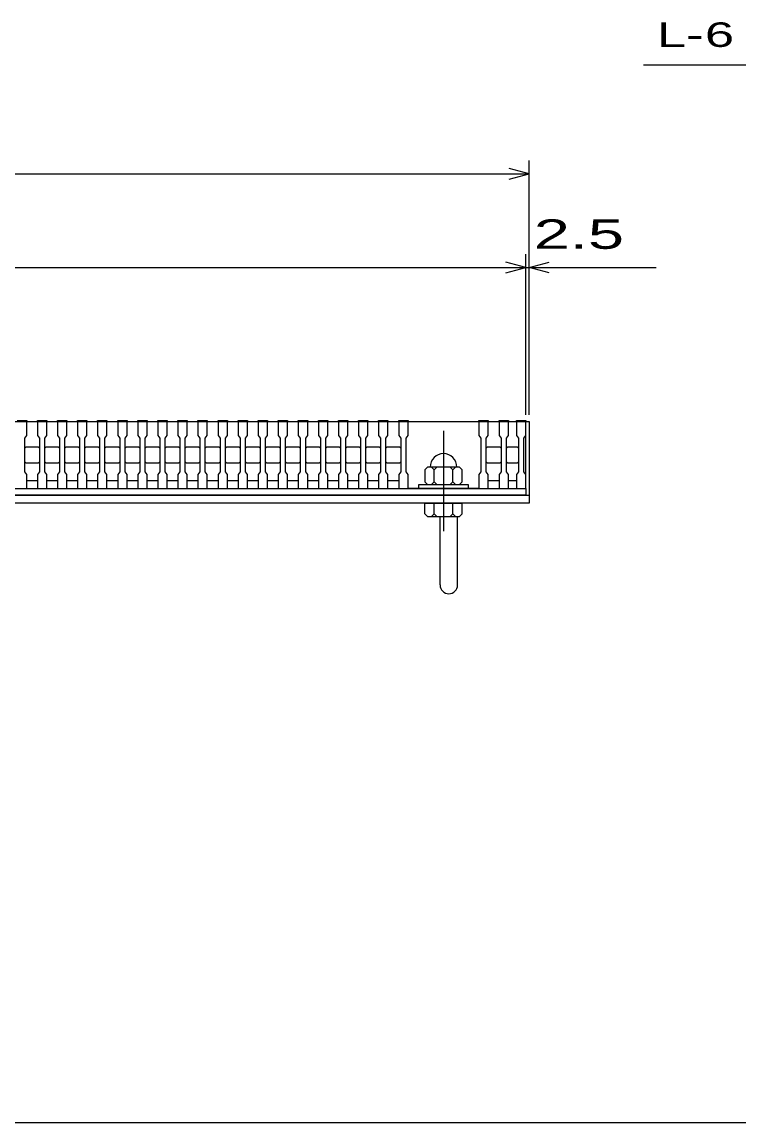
# Model space of a CAD drawing. Units: millimetres, scale not verified. Extents: x -1820 to 1731, y -1282 to 1054.
# Drawn here: x -730 to -194, y -1146 to -324 of the extents above; entities that cross this region are included whole.
import ezdxf
from ezdxf.enums import TextEntityAlignment as Align

# ---------------------------------------------------------------- set-up
doc = ezdxf.new("R2010")
doc.units = ezdxf.units.MM
doc.header["$LTSCALE"] = 10
doc.linetypes.add('CHAIN', pattern=[18.5, 12, -1.5, 3.5, -1.5])
for name, color, linetype, lineweight in [('0_2', 150, 'Continuous', 25), ('16', 3, 'Continuous', 25), ('19', 6, 'Continuous', 25), ('22', 4, 'Continuous', 25)]:
    doc.layers.add(name, color=color, linetype=linetype, lineweight=lineweight)
doc.styles.add('ベクトル', font='')
doc.styles.get('ベクトル').set_extended_font_data('ベクトル')

msp = doc.modelspace()

# ---------------------------------------------------------------- linework, layer by layer
at = {"layer": '0_2'}
msp.add_line((1731, -1146.5), (-1729, -1146.5), dxfattribs=at)
at = {"layer": '16'}
for p, q in [((-1348, -622.5), (-353, -622.5)), ((-733, -621.8), (-726, -621.8)), ((-726, -622.5), (-733, -622.5)), ((-726, -621.8), (-726, -622.5)), ((-726, -633), (-726, -622.5)), ((-718, -622.5), (-718, -621.8)), ((-718, -621.8), (-711, -621.8)), ((-718, -622.5), (-718, -633)), ((-711, -622.5), (-718, -622.5)), ((-711, -621.8), (-711, -622.5)), ((-711, -633), (-711, -622.5)), ((-703, -622.5), (-703, -621.8)), ((-703, -621.8), (-696, -621.8)), ((-703, -622.5), (-703, -633)), ((-696, -622.5), (-703, -622.5)), ((-696, -621.8), (-696, -622.5)), ((-696, -633), (-696, -622.5)), ((-688, -622.5), (-688, -621.8)), ((-688, -621.8), (-681, -621.8)), ((-688, -622.5), (-688, -633)), ((-681, -622.5), (-688, -622.5)), ((-681, -621.8), (-681, -622.5)), ((-681, -633), (-681, -622.5)), ((-673, -622.5), (-673, -621.8)), ((-673, -621.8), (-666, -621.8)), ((-673, -622.5), (-673, -633)), ((-666, -622.5), (-673, -622.5)), ((-666, -621.8), (-666, -622.5)), ((-666, -633), (-666, -622.5)), ((-658, -622.5), (-658, -621.8)), ((-658, -621.8), (-651, -621.8)), ((-658, -622.5), (-658, -633)), ((-651, -622.5), (-658, -622.5)), ((-651, -621.8), (-651, -622.5)), ((-651, -633), (-651, -622.5)), ((-643, -622.5), (-643, -621.8)), ((-643, -621.8), (-636, -621.8)), ((-643, -622.5), (-643, -633)), ((-636, -622.5), (-643, -622.5)), ((-636, -621.8), (-636, -622.5)), ((-636, -633), (-636, -622.5)), ((-628, -622.5), (-628, -621.8)), ((-628, -621.8), (-621, -621.8)), ((-628, -622.5), (-628, -633)), ((-621, -622.5), (-628, -622.5)), ((-621, -621.8), (-621, -622.5)), ((-621, -633), (-621, -622.5)), ((-613, -622.5), (-613, -621.8)), ((-613, -621.8), (-606, -621.8)), ((-613, -622.5), (-613, -633)), ((-606, -622.5), (-613, -622.5)), ((-606, -621.8), (-606, -622.5)), ((-606, -633), (-606, -622.5)), ((-598, -622.5), (-598, -621.8)), ((-598, -621.8), (-591, -621.8)), ((-598, -622.5), (-598, -633)), ((-591, -622.5), (-598, -622.5)), ((-591, -621.8), (-591, -622.5)), ((-591, -633), (-591, -622.5)), ((-583, -622.5), (-583, -621.8)), ((-583, -621.8), (-576, -621.8)), ((-583, -622.5), (-583, -633)), ((-576, -622.5), (-583, -622.5)), ((-576, -621.8), (-576, -622.5)), ((-576, -633), (-576, -622.5)), ((-568, -622.5), (-568, -621.8)), ((-568, -621.8), (-561, -621.8)), ((-568, -622.5), (-568, -633)), ((-561, -622.5), (-568, -622.5)), ((-561, -621.8), (-561, -622.5)), ((-561, -633), (-561, -622.5)), ((-553, -622.5), (-553, -621.8)), ((-553, -621.8), (-546, -621.8)), ((-553, -622.5), (-553, -633)), ((-546, -622.5), (-553, -622.5)), ((-546, -621.8), (-546, -622.5)), ((-546, -633), (-546, -622.5)), ((-538, -622.5), (-538, -621.8)), ((-538, -621.8), (-531, -621.8)), ((-538, -622.5), (-538, -633)), ((-531, -622.5), (-538, -622.5)), ((-531, -621.8), (-531, -622.5)), ((-531, -633), (-531, -622.5)), ((-523, -622.5), (-523, -621.8)), ((-523, -621.8), (-516, -621.8)), ((-523, -622.5), (-523, -633)), ((-516, -622.5), (-523, -622.5)), ((-516, -621.8), (-516, -622.5)), ((-516, -633), (-516, -622.5)), ((-508, -622.5), (-508, -621.8)), ((-508, -621.8), (-501, -621.8)), ((-508, -622.5), (-508, -633)), ((-501, -622.5), (-508, -622.5)), ((-501, -621.8), (-501, -622.5)), ((-501, -633), (-501, -622.5)), ((-493, -622.5), (-493, -621.8)), ((-493, -621.8), (-486, -621.8)), ((-493, -622.5), (-493, -633)), ((-486, -622.5), (-493, -622.5)), ((-486, -621.8), (-486, -622.5)), ((-486, -633), (-486, -622.5)), ((-478, -622.5), (-478, -621.8)), ((-478, -621.8), (-471, -621.8)), ((-478, -622.5), (-478, -633)), ((-471, -622.5), (-478, -622.5)), ((-471, -621.8), (-471, -622.5)), ((-471, -633), (-471, -622.5)), ((-463, -622.5), (-463, -621.8)), ((-463, -621.8), (-456, -621.8)), ((-463, -622.5), (-463, -633)), ((-456, -622.5), (-463, -622.5)), ((-456, -621.8), (-456, -622.5)), ((-456, -633), (-456, -622.5)), ((-448, -622.5), (-448, -621.8)), ((-448, -621.8), (-441, -621.8)), ((-448, -622.5), (-448, -633)), ((-441, -622.5), (-448, -622.5)), ((-441, -621.8), (-441, -622.5)), ((-441, -633), (-441, -622.5)), ((-441, -622.5), (-388, -622.5)), ((-388, -622.5), (-388, -621.8)), ((-388, -621.8), (-381, -621.8)), ((-388, -622.5), (-388, -633)), ((-381, -622.5), (-388, -622.5)), ((-381, -621.8), (-381, -622.5)), ((-381, -633), (-381, -622.5)), ((-373, -622.5), (-373, -621.8)), ((-373, -621.8), (-366, -621.8)), ((-373, -622.5), (-373, -633)), ((-366, -622.5), (-373, -622.5)), ((-366, -621.8), (-366, -622.5)), ((-366, -633), (-366, -622.5)), ((-360, -622.5), (-360, -621.8)), ((-360, -621.8), (-353, -621.8)), ((-360, -622.5), (-360, -633)), ((-353, -622.5), (-360, -622.5)), ((-353, -621.8), (-353, -622.5)), ((-353, -633), (-353, -622.5)), ((-353, -666.5), (-353, -622.5)), ((-727.5, -635), (-726, -633)), ((-718, -633), (-716.5, -635)), ((-712.5, -635), (-711, -633)), ((-703, -633), (-701.5, -635)), ((-697.5, -635), (-696, -633)), ((-688, -633), (-686.5, -635)), ((-682.5, -635), (-681, -633)), ((-673, -633), (-671.5, -635)), ((-667.5, -635), (-666, -633)), ((-658, -633), (-656.5, -635)), ((-652.5, -635), (-651, -633)), ((-643, -633), (-641.5, -635)), ((-637.5, -635), (-636, -633)), ((-628, -633), (-626.5, -635)), ((-622.5, -635), (-621, -633)), ((-613, -633), (-611.5, -635)), ((-607.5, -635), (-606, -633)), ((-598, -633), (-596.5, -635)), ((-592.5, -635), (-591, -633)), ((-583, -633), (-581.5, -635)), ((-577.5, -635), (-576, -633)), ((-568, -633), (-566.5, -635)), ((-562.5, -635), (-561, -633)), ((-553, -633), (-551.5, -635)), ((-547.5, -635), (-546, -633)), ((-538, -633), (-536.5, -635)), ((-532.5, -635), (-531, -633)), ((-523, -633), (-521.5, -635)), ((-517.5, -635), (-516, -633)), ((-508, -633), (-506.5, -635)), ((-502.5, -635), (-501, -633)), ((-493, -633), (-491.5, -635)), ((-487.5, -635), (-486, -633)), ((-478, -633), (-476.5, -635)), ((-472.5, -635), (-471, -633)), ((-463, -633), (-461.5, -635)), ((-457.5, -635), (-456, -633)), ((-448, -633), (-446.5, -635)), ((-442.5, -635), (-441, -633)), ((-388, -633), (-386.5, -635)), ((-382.5, -635), (-381, -633)), ((-373, -633), (-371.5, -635)), ((-367.5, -635), (-366, -633)), ((-360, -633), (-358.5, -635)), ((-354.5, -635), (-353, -633)), ((-727.5, -660), (-727.5, -635)), ((-727.5, -642.5), (-726.5, -641.5)), ((-726.5, -641.5), (-717.5, -641.5)), ((-717.5, -641.5), (-716.5, -642.5)), ((-716.5, -635), (-716.5, -660)), ((-712.5, -660), (-712.5, -635)), ((-712.5, -642.5), (-711.5, -641.5)), ((-711.5, -641.5), (-702.5, -641.5)), ((-702.5, -641.5), (-701.5, -642.5)), ((-701.5, -635), (-701.5, -660)), ((-697.5, -660), (-697.5, -635)), ((-697.5, -642.5), (-696.5, -641.5)), ((-696.5, -641.5), (-687.5, -641.5)), ((-687.5, -641.5), (-686.5, -642.5)), ((-686.5, -635), (-686.5, -660)), ((-682.5, -660), (-682.5, -635)), ((-682.5, -642.5), (-681.5, -641.5)), ((-681.5, -641.5), (-672.5, -641.5)), ((-672.5, -641.5), (-671.5, -642.5)), ((-671.5, -635), (-671.5, -660)), ((-667.5, -660), (-667.5, -635)), ((-667.5, -642.5), (-666.5, -641.5)), ((-666.5, -641.5), (-657.5, -641.5)), ((-657.5, -641.5), (-656.5, -642.5)), ((-656.5, -635), (-656.5, -660)), ((-652.5, -660), (-652.5, -635)), ((-652.5, -642.5), (-651.5, -641.5)), ((-651.5, -641.5), (-642.5, -641.5)), ((-642.5, -641.5), (-641.5, -642.5)), ((-641.5, -635), (-641.5, -660)), ((-637.5, -660), (-637.5, -635)), ((-637.5, -642.5), (-636.5, -641.5)), ((-636.5, -641.5), (-627.5, -641.5)), ((-627.5, -641.5), (-626.5, -642.5)), ((-626.5, -635), (-626.5, -660)), ((-622.5, -660), (-622.5, -635)), ((-622.5, -642.5), (-621.5, -641.5)), ((-621.5, -641.5), (-612.5, -641.5)), ((-612.5, -641.5), (-611.5, -642.5)), ((-611.5, -635), (-611.5, -660)), ((-607.5, -660), (-607.5, -635)), ((-607.5, -642.5), (-606.5, -641.5)), ((-606.5, -641.5), (-597.5, -641.5)), ((-597.5, -641.5), (-596.5, -642.5)), ((-596.5, -635), (-596.5, -660)), ((-592.5, -660), (-592.5, -635)), ((-592.5, -642.5), (-591.5, -641.5)), ((-591.5, -641.5), (-582.5, -641.5)), ((-582.5, -641.5), (-581.5, -642.5)), ((-581.5, -635), (-581.5, -660)), ((-577.5, -660), (-577.5, -635)), ((-577.5, -642.5), (-576.5, -641.5)), ((-576.5, -641.5), (-567.5, -641.5)), ((-567.5, -641.5), (-566.5, -642.5)), ((-566.5, -635), (-566.5, -660)), ((-562.5, -660), (-562.5, -635)), ((-562.5, -642.5), (-561.5, -641.5)), ((-561.5, -641.5), (-552.5, -641.5)), ((-552.5, -641.5), (-551.5, -642.5)), ((-551.5, -635), (-551.5, -660)), ((-547.5, -660), (-547.5, -635)), ((-547.5, -642.5), (-546.5, -641.5)), ((-546.5, -641.5), (-537.5, -641.5)), ((-537.5, -641.5), (-536.5, -642.5)), ((-536.5, -635), (-536.5, -660)), ((-532.5, -660), (-532.5, -635)), ((-532.5, -642.5), (-531.5, -641.5)), ((-531.5, -641.5), (-522.5, -641.5)), ((-522.5, -641.5), (-521.5, -642.5)), ((-521.5, -635), (-521.5, -660)), ((-517.5, -660), (-517.5, -635)), ((-517.5, -642.5), (-516.5, -641.5)), ((-516.5, -641.5), (-507.5, -641.5)), ((-507.5, -641.5), (-506.5, -642.5)), ((-506.5, -635), (-506.5, -660)), ((-502.5, -660), (-502.5, -635)), ((-502.5, -642.5), (-501.5, -641.5)), ((-501.5, -641.5), (-492.5, -641.5)), ((-492.5, -641.5), (-491.5, -642.5)), ((-491.5, -635), (-491.5, -660)), ((-487.5, -660), (-487.5, -635)), ((-487.5, -642.5), (-486.5, -641.5)), ((-486.5, -641.5), (-477.5, -641.5)), ((-477.5, -641.5), (-476.5, -642.5)), ((-476.5, -635), (-476.5, -660)), ((-472.5, -660), (-472.5, -635)), ((-472.5, -642.5), (-471.5, -641.5)), ((-471.5, -641.5), (-462.5, -641.5)), ((-462.5, -641.5), (-461.5, -642.5)), ((-461.5, -635), (-461.5, -660)), ((-457.5, -660), (-457.5, -635)), ((-457.5, -642.5), (-456.5, -641.5)), ((-456.5, -641.5), (-447.5, -641.5)), ((-447.5, -641.5), (-446.5, -642.5)), ((-446.5, -635), (-446.5, -660)), ((-442.5, -660), (-442.5, -635)), ((-386.5, -635), (-386.5, -660)), ((-382.5, -660), (-382.5, -635)), ((-382.5, -642.5), (-381.5, -641.5)), ((-381.5, -641.5), (-372.5, -641.5)), ((-372.5, -641.5), (-371.5, -642.5)), ((-371.5, -635), (-371.5, -660)), ((-367.5, -660), (-367.5, -635)), ((-367.5, -642.5), (-366.5, -641.5)), ((-366.5, -641.5), (-359.5, -641.5)), ((-359.5, -641.5), (-358.5, -642.5)), ((-358.5, -635), (-358.5, -660)), ((-354.5, -660), (-354.5, -635)), ((-726.5, -653.5), (-727.5, -652.5)), ((-717.5, -653.5), (-726.5, -653.5)), ((-716.5, -652.5), (-717.5, -653.5)), ((-711.5, -653.5), (-712.5, -652.5)), ((-702.5, -653.5), (-711.5, -653.5)), ((-701.5, -652.5), (-702.5, -653.5)), ((-696.5, -653.5), (-697.5, -652.5)), ((-687.5, -653.5), (-696.5, -653.5)), ((-686.5, -652.5), (-687.5, -653.5)), ((-681.5, -653.5), (-682.5, -652.5)), ((-672.5, -653.5), (-681.5, -653.5)), ((-671.5, -652.5), (-672.5, -653.5)), ((-666.5, -653.5), (-667.5, -652.5)), ((-657.5, -653.5), (-666.5, -653.5)), ((-656.5, -652.5), (-657.5, -653.5)), ((-651.5, -653.5), (-652.5, -652.5)), ((-642.5, -653.5), (-651.5, -653.5)), ((-641.5, -652.5), (-642.5, -653.5)), ((-636.5, -653.5), (-637.5, -652.5)), ((-627.5, -653.5), (-636.5, -653.5)), ((-626.5, -652.5), (-627.5, -653.5)), ((-621.5, -653.5), (-622.5, -652.5)), ((-612.5, -653.5), (-621.5, -653.5)), ((-611.5, -652.5), (-612.5, -653.5)), ((-606.5, -653.5), (-607.5, -652.5)), ((-597.5, -653.5), (-606.5, -653.5)), ((-596.5, -652.5), (-597.5, -653.5)), ((-591.5, -653.5), (-592.5, -652.5)), ((-582.5, -653.5), (-591.5, -653.5)), ((-581.5, -652.5), (-582.5, -653.5)), ((-576.5, -653.5), (-577.5, -652.5)), ((-567.5, -653.5), (-576.5, -653.5)), ((-566.5, -652.5), (-567.5, -653.5)), ((-561.5, -653.5), (-562.5, -652.5)), ((-552.5, -653.5), (-561.5, -653.5)), ((-551.5, -652.5), (-552.5, -653.5)), ((-546.5, -653.5), (-547.5, -652.5)), ((-537.5, -653.5), (-546.5, -653.5)), ((-536.5, -652.5), (-537.5, -653.5)), ((-531.5, -653.5), (-532.5, -652.5)), ((-522.5, -653.5), (-531.5, -653.5)), ((-521.5, -652.5), (-522.5, -653.5)), ((-516.5, -653.5), (-517.5, -652.5)), ((-507.5, -653.5), (-516.5, -653.5)), ((-506.5, -652.5), (-507.5, -653.5)), ((-501.5, -653.5), (-502.5, -652.5)), ((-492.5, -653.5), (-501.5, -653.5)), ((-491.5, -652.5), (-492.5, -653.5)), ((-486.5, -653.5), (-487.5, -652.5)), ((-477.5, -653.5), (-486.5, -653.5)), ((-476.5, -652.5), (-477.5, -653.5)), ((-471.5, -653.5), (-472.5, -652.5)), ((-462.5, -653.5), (-471.5, -653.5)), ((-461.5, -652.5), (-462.5, -653.5)), ((-456.5, -653.5), (-457.5, -652.5)), ((-447.5, -653.5), (-456.5, -653.5)), ((-446.5, -652.5), (-447.5, -653.5)), ((-426.5, -656.5), (-428.5, -658.5)), ((-402.5, -656.5), (-426.5, -656.5)), ((-421.5, -658.5), (-423.5, -656.5)), ((-419.5, -656.5), (-421.5, -658.5)), ((-407.5, -658.5), (-409.5, -656.5)), ((-405.5, -656.5), (-407.5, -658.5)), ((-400.5, -658.5), (-402.5, -656.5)), ((-381.5, -653.5), (-382.5, -652.5)), ((-372.5, -653.5), (-381.5, -653.5)), ((-371.5, -652.5), (-372.5, -653.5)), ((-366.5, -653.5), (-367.5, -652.5)), ((-359.5, -653.5), (-366.5, -653.5)), ((-358.5, -652.5), (-359.5, -653.5)), ((-726, -662), (-727.5, -660)), ((-726, -672.5), (-726, -662)), ((-716.5, -660), (-718, -662)), ((-718, -662), (-718, -672.5)), ((-711, -662), (-712.5, -660)), ((-711, -672.5), (-711, -662)), ((-701.5, -660), (-703, -662)), ((-703, -662), (-703, -672.5)), ((-696, -662), (-697.5, -660)), ((-696, -672.5), (-696, -662)), ((-686.5, -660), (-688, -662)), ((-688, -662), (-688, -672.5)), ((-681, -662), (-682.5, -660)), ((-681, -672.5), (-681, -662)), ((-671.5, -660), (-673, -662)), ((-673, -662), (-673, -672.5)), ((-666, -662), (-667.5, -660)), ((-666, -672.5), (-666, -662)), ((-656.5, -660), (-658, -662)), ((-658, -662), (-658, -672.5)), ((-651, -662), (-652.5, -660)), ((-651, -672.5), (-651, -662)), ((-641.5, -660), (-643, -662)), ((-643, -662), (-643, -672.5)), ((-636, -662), (-637.5, -660)), ((-636, -672.5), (-636, -662)), ((-626.5, -660), (-628, -662)), ((-628, -662), (-628, -672.5)), ((-621, -662), (-622.5, -660)), ((-621, -672.5), (-621, -662)), ((-611.5, -660), (-613, -662)), ((-613, -662), (-613, -672.5)), ((-606, -662), (-607.5, -660)), ((-606, -672.5), (-606, -662)), ((-596.5, -660), (-598, -662)), ((-598, -662), (-598, -672.5)), ((-591, -662), (-592.5, -660)), ((-591, -672.5), (-591, -662)), ((-581.5, -660), (-583, -662)), ((-583, -662), (-583, -672.5)), ((-576, -662), (-577.5, -660)), ((-576, -672.5), (-576, -662)), ((-566.5, -660), (-568, -662)), ((-568, -662), (-568, -672.5)), ((-561, -662), (-562.5, -660)), ((-561, -672.5), (-561, -662)), ((-551.5, -660), (-553, -662)), ((-553, -662), (-553, -672.5)), ((-546, -662), (-547.5, -660)), ((-546, -672.5), (-546, -662)), ((-536.5, -660), (-538, -662)), ((-538, -662), (-538, -672.5)), ((-531, -662), (-532.5, -660)), ((-531, -672.5), (-531, -662)), ((-521.5, -660), (-523, -662)), ((-523, -662), (-523, -672.5)), ((-516, -662), (-517.5, -660)), ((-516, -672.5), (-516, -662)), ((-506.5, -660), (-508, -662)), ((-508, -662), (-508, -672.5)), ((-501, -662), (-502.5, -660)), ((-501, -672.5), (-501, -662)), ((-491.5, -660), (-493, -662)), ((-493, -662), (-493, -672.5)), ((-486, -662), (-487.5, -660)), ((-486, -672.5), (-486, -662)), ((-476.5, -660), (-478, -662)), ((-478, -662), (-478, -672.5)), ((-471, -662), (-472.5, -660)), ((-471, -672.5), (-471, -662)), ((-461.5, -660), (-463, -662)), ((-463, -662), (-463, -672.5)), ((-456, -662), (-457.5, -660)), ((-456, -672.5), (-456, -662)), ((-446.5, -660), (-448, -662)), ((-448, -662), (-448, -672.5)), ((-441, -662), (-442.5, -660)), ((-441, -672.5), (-441, -662)), ((-428.5, -658.5), (-428.5, -667.5)), ((-421.5, -667.5), (-421.5, -658.5)), ((-407.5, -667.5), (-407.5, -658.5)), ((-400.5, -667.5), (-400.5, -658.5)), ((-386.5, -660), (-388, -662)), ((-388, -662), (-388, -672.5)), ((-381, -662), (-382.5, -660)), ((-381, -672.5), (-381, -662)), ((-371.5, -660), (-373, -662)), ((-373, -662), (-373, -672.5)), ((-366, -662), (-367.5, -660)), ((-366, -672.5), (-366, -662)), ((-358.5, -660), (-360, -662)), ((-360, -662), (-360, -672.5)), ((-353, -662), (-354.5, -660)), ((-353, -672.5), (-353, -662)), ((-1348, -672.5), (-353, -672.5)), ((-733, -672.5), (-726, -672.5)), ((-726, -666.5), (-718, -666.5)), ((-718, -672.5), (-711, -672.5)), ((-711, -666.5), (-703, -666.5)), ((-703, -672.5), (-696, -672.5)), ((-696, -666.5), (-688, -666.5)), ((-688, -672.5), (-681, -672.5)), ((-681, -666.5), (-673, -666.5)), ((-673, -672.5), (-666, -672.5)), ((-666, -666.5), (-658, -666.5)), ((-658, -672.5), (-651, -672.5)), ((-651, -666.5), (-643, -666.5)), ((-643, -672.5), (-636, -672.5)), ((-636, -666.5), (-628, -666.5)), ((-628, -672.5), (-621, -672.5)), ((-621, -666.5), (-613, -666.5)), ((-613, -672.5), (-606, -672.5)), ((-606, -666.5), (-598, -666.5)), ((-598, -672.5), (-591, -672.5)), ((-591, -666.5), (-583, -666.5)), ((-583, -672.5), (-576, -672.5)), ((-576, -666.5), (-568, -666.5)), ((-568, -672.5), (-561, -672.5)), ((-561, -666.5), (-553, -666.5)), ((-553, -672.5), (-546, -672.5)), ((-546, -666.5), (-538, -666.5)), ((-538, -672.5), (-531, -672.5)), ((-531, -666.5), (-523, -666.5)), ((-523, -672.5), (-516, -672.5)), ((-516, -666.5), (-508, -666.5)), ((-508, -672.5), (-501, -672.5)), ((-501, -666.5), (-493, -666.5)), ((-493, -672.5), (-486, -672.5)), ((-486, -666.5), (-478, -666.5)), ((-478, -672.5), (-471, -672.5)), ((-471, -666.5), (-463, -666.5)), ((-463, -672.5), (-456, -672.5)), ((-456, -666.5), (-448, -666.5)), ((-448, -672.5), (-441, -672.5)), ((-388, -672.5), (-441, -672.5)), ((-433, -672.5), (-433, -669.5)), ((-433, -669.5), (-396, -669.5)), ((-396, -672.5), (-433, -672.5)), ((-428.5, -667.5), (-426.5, -669.5)), ((-423.5, -669.5), (-421.5, -667.5)), ((-421.5, -667.5), (-419.5, -669.5)), ((-409.5, -669.5), (-407.5, -667.5)), ((-407.5, -667.5), (-405.5, -669.5)), ((-402.5, -669.5), (-400.5, -667.5)), ((-396, -669.5), (-396, -672.5)), ((-388, -672.5), (-381, -672.5)), ((-381, -666.5), (-373, -666.5)), ((-373, -672.5), (-366, -672.5)), ((-366, -666.5), (-360, -666.5)), ((-360, -672.5), (-353, -672.5)), ((-353, -672.5), (-353, -677.5)), ((-353, -677.5), (-1348, -677.5))]:
    msp.add_line(p, q, dxfattribs=at)
at = {"layer": '16', "linetype": 'CHAIN'}
msp.add_line((-414.5, -629.5), (-414.5, -704.5), dxfattribs=at)
at = {"layer": '16'}
msp.add_arc((-414.5, -656.5), 10, 0, 180, dxfattribs=at)
at = {"layer": '19'}
for p, q in [((-353, -622.5), (-350.5, -622.5)), ((-350.5, -622.5), (-350.5, -677.5)), ((-1350.5, -677.5), (-350.5, -677.5)), ((-350.5, -677.5), (-350.5, -683.5)), ((-350.5, -683.5), (-1350.5, -683.5)), ((-428.5, -691.5), (-428.5, -683.5)), ((-428.5, -683.5), (-400.5, -683.5)), ((-421.5, -691.5), (-421.5, -683.5)), ((-407.5, -691.5), (-407.5, -683.5)), ((-400.5, -691.5), (-400.5, -683.5)), ((-428.5, -691.5), (-426.5, -693.5)), ((-426.5, -693.5), (-402.5, -693.5)), ((-421.5, -691.5), (-423.5, -693.5)), ((-419.5, -693.5), (-421.5, -691.5)), ((-417, -744.61), (-417, -693.5)), ((-407.5, -691.5), (-409.5, -693.5)), ((-405.5, -693.5), (-407.5, -691.5)), ((-404, -744.61), (-404, -693.5)), ((-402.5, -693.5), (-400.5, -691.5))]:
    msp.add_line(p, q, dxfattribs=at)
msp.add_arc((-410.5, -744.61), 6.5, 180, 0, dxfattribs=at)
at = {"layer": '22'}
for p, q in [((-265, -356), (-65, -356)), ((-350.5, -617.5), (-350.5, -427.5)), ((-350.5, -437.5), (-365.5, -433.5)), ((-1350.5, -437.5), (-350.5, -437.5)), ((-365.5, -441.5), (-350.5, -437.5)), ((-353, -617.5), (-353, -497.5)), ((-350.5, -617.5), (-350.5, -497.5)), ((-1348, -507.5), (-353, -507.5)), ((-353, -507.5), (-368, -503.5)), ((-368, -511.5), (-353, -507.5)), ((-353, -507.5), (-350.5, -507.5)), ((-350.5, -507.5), (-335.5, -503.5)), ((-335.5, -511.5), (-350.5, -507.5)), ((-350.5, -507.5), (-255.5, -507.5))]:
    msp.add_line(p, q, dxfattribs=at)

# ---------------------------------------------------------------- texts
at = {"layer": '22', "color": 2, "style": 'ベクトル'}
for s, height, width, p in [('L-', 18.33, 1.6, (-255, -333.5)), (' 6 ', 18.33, 1.6, (-230, -333.5)), (' 2.5 ', 21.99, 1.65, (-360.5, -482.5))]:
    msp.add_text(s, height=height, dxfattribs=dict(at, width=width)).set_placement(p, align=Align.MIDDLE_LEFT)

doc.saveas('drawing.dxf')
